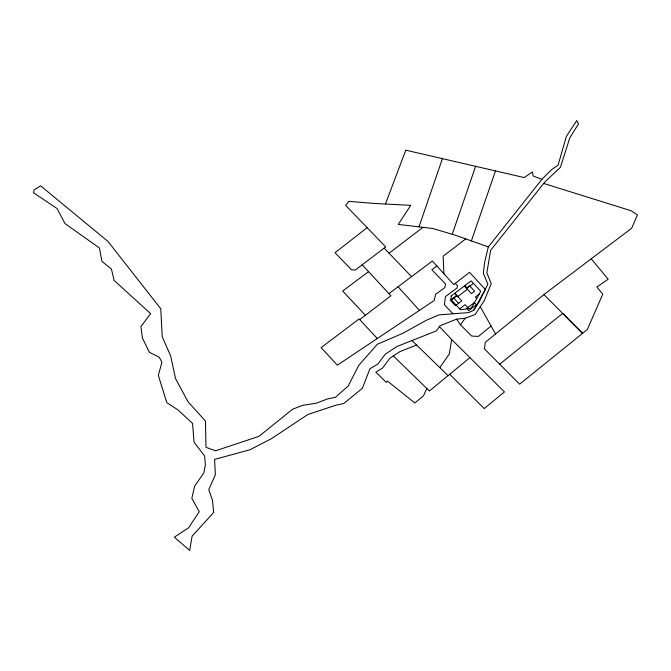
<?xml version="1.0" encoding="UTF-8"?>
<svg xmlns="http://www.w3.org/2000/svg" width="671" height="671" viewBox="0 0 671 671"><rect width="100%" height="100%" fill="white"/><g stroke="black" fill="none" stroke-linecap="round" stroke-linejoin="round"><path stroke-width="1.01" d="M439.404 326.618L451.65 339.467L449.335 353.952L439.765 367.574M488.32 246.903L484.588 262.495L483.338 273.307L487.859 284.051L479.32 301.539L473.726 310.337L468.517 312.594L439.094 314.867L426.454 320.21L402.852 333.311L377.362 344.231L358.767 365.326L348.148 386.119L335.466 397.266L327.255 399.002L316.318 403.204L302.487 405.376L292.556 409.251L259.014 436.318L215.609 450.778L205.98 447.331L205.469 421.053L188.073 401.828L175.559 378.679L170.644 355.89L162.214 336.666L160.763 308.744L107.972 241.434L40.637 185.842L34.104 189.826L33.55 192.762L57.035 208.538L65.028 223.594L99.409 247.968L101.967 261.388L111.42 269.021L114.12 280.428L150.648 313.676L140.91 326.542L142.428 337.966L149.306 352.233L159.279 357.274L161.937 362.315L158.331 375.274L166.76 402.634L177.916 409.872L192.543 423.435L194.078 442.214L204.655 456.062L205.351 465.07L203.858 472.921L194.657 486.114L191.839 498.301L199.245 511.705L188.601 527.809L174.351 537.161L189.692 550.446L192.116 536.112L213.714 512.468L212.439 500.231L208.765 489.604L215.366 474.749L214.594 459.409L250.015 449.738L271.436 438.675L307.872 414.477L335.995 405.192L343.745 403.523L362.415 388.232L369.88 368.849L377.865 364.001L385.179 354.238L396.938 346.513L436.41 330.878L439.95 325.838L456.423 319.195L465.188 318.205L475.135 314.498L484.244 300.7L491.231 283.648L486.861 272.787L490.61 250.367L544.86 181.967L560.428 167.272L569.822 137.815L578.519 123.875L576.758 120.554L566.425 136.272L558.087 165.125L551.52 169.704L541.841 179.392L488.32 246.903L455.106 235.144L432.812 228.501L398.247 224.416L410.736 205.368L372.204 203.313L348.845 201.334L345.674 205.418L385.741 246.92L355.303 270.002L351.495 269.784L335.047 252.699L367.146 227.662M418.998 226.865L442.415 158.65M452.229 234.288L475.622 166.324M471.361 240.897L495.492 170.912M385.456 203.984L405.787 150.178L524.202 177.555L532.438 171.927L533.059 175.945L541.841 179.392M426.831 388.551L423.46 395.865L414.846 402.952L387.461 381.086L386.236 382.327L375.802 372.162L382.47 368.111L389.859 358.247L400.017 351.57L416.607 345.003M473.726 310.337L485.343 289.453L469.557 272.351L453.705 284.571L432.359 261.019L388.945 293.646M491.113 326.031L478.339 336.439L471.654 336.054L460.432 324.789L465.188 318.205M469.918 357.626L429.356 391.008L393.365 355.949M543.686 183.443L631.168 210.778L637.45 214.938L631.596 228.316L543.896 294.569L485.276 342.361L484.437 348.878L519.622 384.181L587.31 329.528L602.784 294.175L596.838 287.037L608.186 279.22L591.201 258.838M499.677 364.168L562.65 313.391L582.571 333.378L543.896 294.569M436.796 265.926L431.898 269.776L445.552 284.018L444.831 287.641L435.613 294.301L434.187 300.524L337.354 365.167L321.115 347.62L359.086 318.977L377.312 338.486M465.733 238.91L443.128 256.238L443.908 273.768M389.054 253.227L422.982 227.335M359.681 319.614L390.941 295.802L362.206 264.793M456.716 295.383L450.308 300.214L455.391 305.716L461.791 300.885L454.753 293.261M466.311 288.136L469.515 285.72L474.598 291.222L471.394 293.638L464.357 286.014M451.457 300.038L456.959 295.886L454.619 293.361M473.474 283.422L467.201 288.161L464.869 285.628M457.807 296.565L467.41 289.318M459.585 308.836L465.087 304.693L468.668 308.568M479.228 294.015L475.328 296.959L476.737 298.486M368.555 271.638L342.705 291.029L365.376 315.286M412.019 340.541L448.043 375.634M451.65 339.467L504.441 391.931L484.219 408.572L449.696 374.267M384.181 248.153L411.566 276.645M452.967 313.802L444.395 304.802L445.41 296.624L456.901 288.094L457.555 285.846L455.299 283.347M453.512 297.798L458.595 303.3M398.079 286.777L419.425 310.379M456.615 319.17L460.432 324.789M480.251 306.748L495.584 333.965M451.273 295.886L450.845 299.367L460.432 309.759L471.344 308.182L480.746 291.289L471.143 280.897L451.273 295.886M474.288 302.646L466.605 308.45L468.635 310.648L476.318 304.852L474.288 302.646"/></g></svg>
